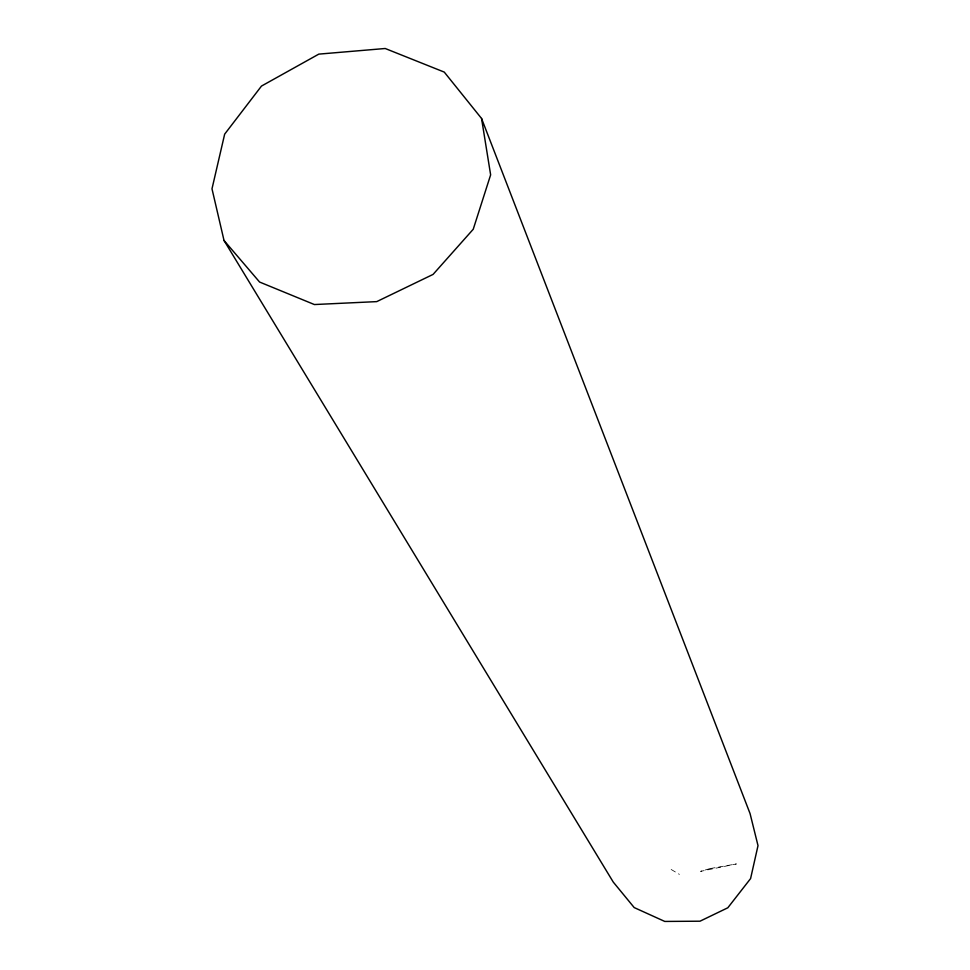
<?xml version="1.0" encoding="UTF-8"?>
<svg xmlns="http://www.w3.org/2000/svg" width="970" height="970" viewBox="0 0 970 970"><rect width="100%" height="100%" fill="white"/><g stroke="black" fill="none" stroke-linecap="round" stroke-linejoin="round"><path stroke-width="0.73" stroke-dasharray="4.85 3.64" d="M671.179 869.484L679.388 874.37M709.931 868.599L700.607 871.339L736.388 863.943L709.931 868.599"/><path stroke-width="1.45" d="M224.021 240.475L259.584 282.04L314.389 304.544L376.736 301.621L433.081 274.401L473.239 229.247L490.638 174.855L481.556 118.473L444.26 72.095L385.211 48.5L318.803 54.126L261.488 86.063L224.664 134.139L211.993 188.823L224.021 240.475L613.27 882.094L634.198 907.58L664.777 921.439L700 921.197L727.815 907.787L750.586 878.59L758.006 845.634L750.065 813.587L481.556 118.473"/></g></svg>
